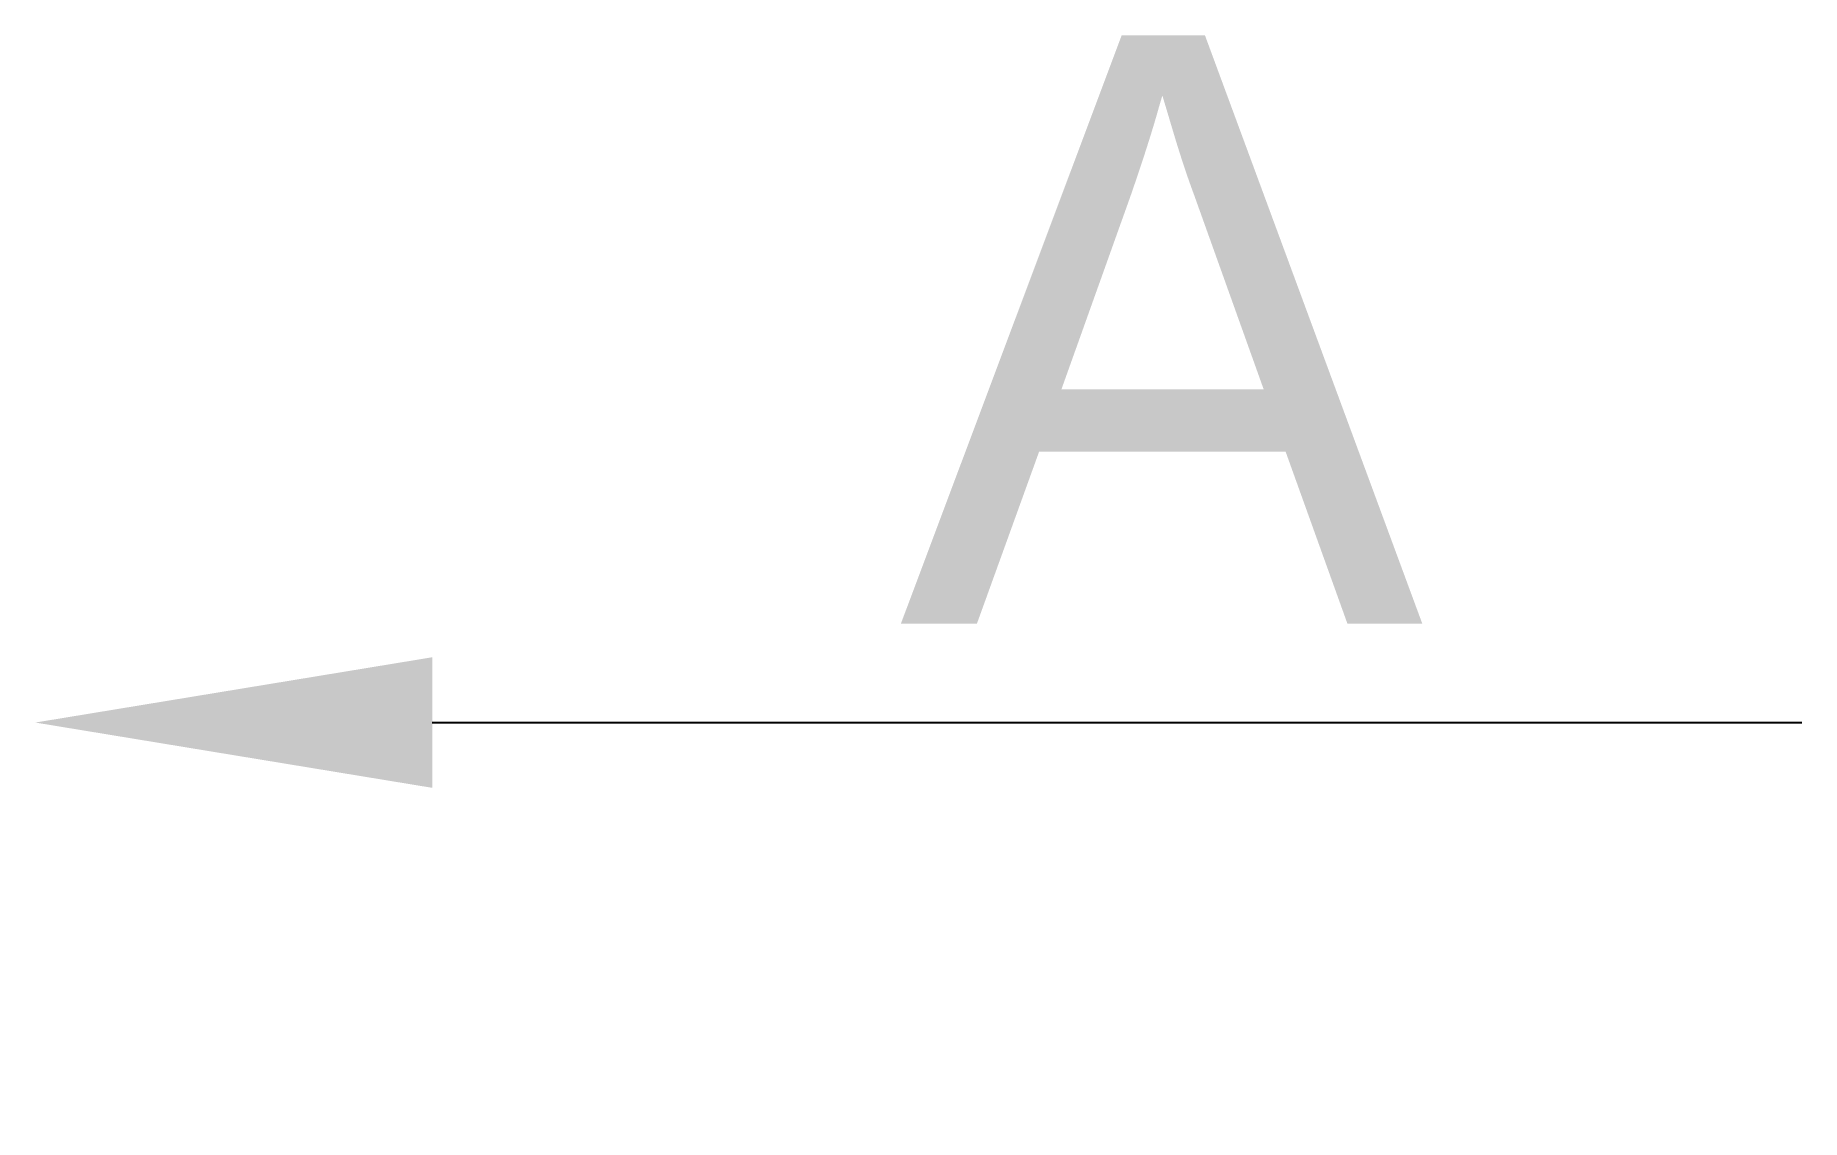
# Model space of a CAD drawing. Header units: millimetres. Extents: x 0 to 12, y 0 to 7.4.
import ezdxf
from ezdxf import colors
from ezdxf.entities.mleader import LeaderData, LeaderLine
from ezdxf.math import Vec2, Vec3

# ---------------------------------------------------------------- set-up
doc = ezdxf.new("R2010")
doc.units = ezdxf.units.MM
doc.header["$LTSCALE"] = 0.5
doc.layers.add('31-SYMBOLE', color=31, linetype='Continuous', lineweight=25, plot=False)
doc.styles.add('Annotative', font='txt')
doc.styles.get("Standard").update_dxf_attribs({"font": 'simplex.shx', "width": 0.85, "oblique": 15})

msp = doc.modelspace()

# ---------------------------------------------------------------- texts
at = {"layer": '31-SYMBOLE', "style": 'Annotative'}
msp.add_attdef('A', (5.877, 3.372), '', height=4, dxfattribs=at)

# ---------------------------------------------------------------- leaders
at = {"layer": '31-SYMBOLE'}
ml = msp.add_multileader_mtext('Standard', dxfattribs=at)
ml.set_content('', color=256)
ml.set_leader_properties()
ml.build(insert=Vec2(0, 0))
ml.multileader.update_dxf_attribs({"text_right_attachment_type": 6, "dogleg_length": 0.36, "arrow_head_size": 2.7, "scale": 15})
ctx = ml.context
ctx.base_point, ctx.scale, ctx.char_height, ctx.arrow_head_size, ctx.landing_gap_size, ctx.plane_origin, ctx.plane_x_axis, ctx.plane_y_axis = Vec3(13.365, 1.35), 15, 2.7, 2.7, 1.35, Vec3(0, 2.7), Vec3(-1, 0), Vec3(0, -1)
ctx.right_attachment, ctx.text_align_type = 6, 2
notes = []
notes.append((ctx, [(0, (1, 1, 0), (6.797, 2.7), (1, 0), 3.868, [(0, [(0, 2.7)], 0, [])])]))
ctx.mtext.insert, ctx.mtext.text_direction, ctx.mtext.rotation, ctx.mtext.alignment, ctx.mtext.flow_direction = Vec3(12.015, 0), Vec3(-1, 0), 3.141593, 3, 5
for ctx, leaders in notes:
    for number, flags, end, landing, length, lines in leaders:
        leader = LeaderData()
        leader.index, (leader.has_last_leader_line, leader.has_dogleg_vector, leader.attachment_direction) = number, flags
        leader.last_leader_point, leader.dogleg_vector, leader.dogleg_length = Vec3(end), Vec3(landing), length
        for number, points, colour, breaks in lines:
            line = LeaderLine()
            line.index, line.vertices, line.color, line.breaks = number, Vec3.list(points), colors.encode_raw_color(colour), breaks
            leader.lines.append(line)
        ctx.leaders.append(leader)

doc.saveas('drawing.dxf')
